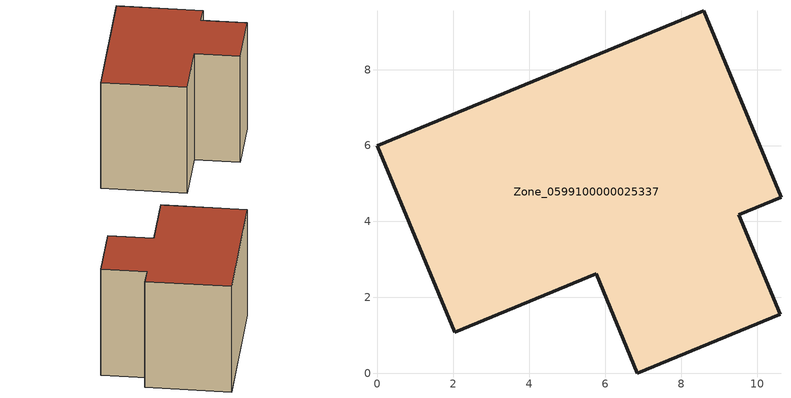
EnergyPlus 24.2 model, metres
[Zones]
Zone_0599100000025337
 floor ground (C_G): 0,5.99 8.59,9.55 10.63,4.64 9.52,4.18 10.61,1.56 6.85,0 5.76,2.62 2.04,1.08 z0
 wall outside (C_F): 8.59,9.55 0,5.99 2.04,1.08 5.76,2.62 6.85,0 10.61,1.56 9.52,4.18 10.63,4.64 8.59,9.55 z0:7.51
 roof outside (C_R): 10.61,1.56 9.52,4.18 10.63,4.64 8.59,9.55 0,5.99 2.04,1.08 5.76,2.62 6.85,0 z7.51
[BUILDING]
Pand.0599100000025337: North Axis=0; Terrain=City; Loads Convergence Tolerance Value=0.04; Temperature Convergence Tolerance Value=0.4; Solar Distribution=FullExterior; Maximum Number of Warmup Days=25; Minimum Number of Warmup Days=1
[Site:Location]
Rotterdam.The.Hague.AP_ZH_NLD Design_Conditions: Latitude=51.96; Longitude=4.45; Time Zone=1; Elevation=-4.5
[SITE:GROUNDTEMPERATURE:BUILDINGSURFACE]
18, 18, 18, 18, 18, 18, 18, 18, 18, 18, 18, 18
[MATERIAL] Thermal Absorptance=0.9; Solar Absorptance=0.7; Visible Absorptance=0.7
Name | Roughness | Thickness | Conductivity | Density | Specific Heat
G.TC.1975-1991 | MediumSmooth | 0.15 | 0.288461 | 540 | 1210
F.TC.1975-1991 | Rough | 0.3 | 0.230769 | 1920 | 840
R.TC.1975-1991 | MediumRough | 0.2 | 0.153846 | 1500 | 1000
[CONSTRUCTION]
C_G: G.TC.1975-1991
C_F: F.TC.1975-1991
C_R: R.TC.1975-1991
[ZONE]
Zone_0599100000025337: Type=1; Multiplier=1; Ceiling Height=Autocalculate; Volume=Autocalculate; Floor Area=autocalculate; Part of Total Floor Area=Yes
[ZONEINFILTRATION:DESIGNFLOWRATE]
Infil_Zone_0599100000025337: Zone or ZoneList or Space or SpaceList=Zone_0599100000025337; Schedule=AlwaysOn; Design Flow Rate Calculation Method=Flow/Area; Flow Rate per Floor Area=0.003; Constant Term Coefficient=1; Temperature Term Coefficient=0; Velocity Term Coefficient=0; Velocity Squared Term Coefficient=0
[HVACTEMPLATE:ZONE:IDEALLOADSAIRSYSTEM]
Zone_0599100000025337: Maximum Heating Supply Air Temperature=50; Minimum Cooling Supply Air Temperature=13; Maximum Heating Supply Air Humidity Ratio=0.0156; Minimum Cooling Supply Air Humidity Ratio=0.0077; Heating Limit=NoLimit; Cooling Limit=NoLimit; Dehumidification Control Type=ConstantSensibleHeatRatio; Cooling Sensible Heat Ratio=0.7; Dehumidification Setpoint=60; Humidification Control Type=None; Humidification Setpoint=30; Outdoor Air Method=None; Outdoor Air Flow Rate per Person=0.00944; Outdoor Air Flow Rate per Zone Floor Area=0; Outdoor Air Flow Rate per Zone=0; Demand Controlled Ventilation Type=None; Outdoor Air Economizer Type=NoEconomizer; Heat Recovery Type=None; Sensible Heat Recovery Effectiveness=0.7; Latent Heat Recovery Effectiveness=0.65
[ZONECONTROL:THERMOSTAT]
ThermostatControl_Zone_0599100000025337: Zone or ZoneList=Zone_0599100000025337; Control Type Schedule=DualSetpointControlType; Control 1=Thermostat_Zone_0599100000025337; Temperature Difference Between Cutout And Setpoint=0
[THERMOSTATSETPOINT:DUALSETPOINT]
Thermostat_Zone_0599100000025337: Heating Setpoint Temperature Schedule=HeatingSetpoint_Zone_0599100000025337; Cooling Setpoint Temperature Schedule=CoolingSetpoint_Zone_0599100000025337
[SCHEDULE:COMPACT]
HeatingSetpoint_Zone_0599100000025337: Through: 12/31, For: AllDays, Until: 24:00, 21
CoolingSetpoint_Zone_0599100000025337: Through: 12/31, For: AllDays, Until: 24:00, 24
DualSetpointControlType: Through: 12/31, For: AllDays, Until: 24:00, 4
AlwaysOn: Through: 12/31, For: AllDays, Until: 24:00, 1
